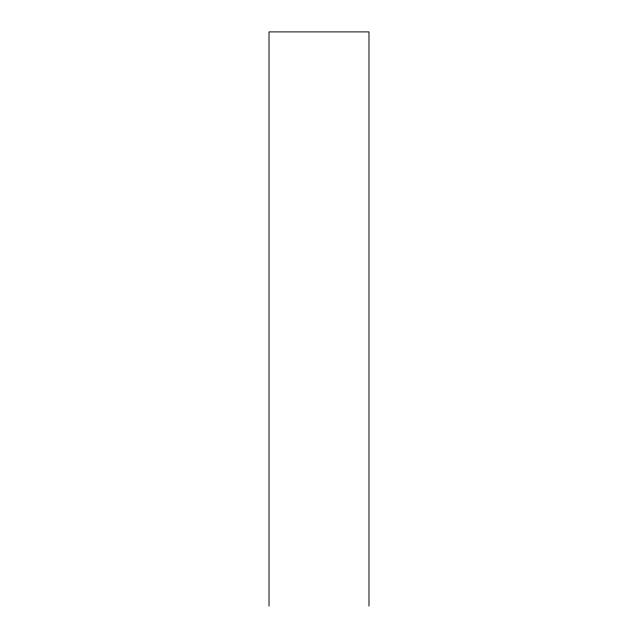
<?xml version="1.0" encoding="UTF-8"?>
<svg xmlns="http://www.w3.org/2000/svg" width="638" height="638" viewBox="0 0 638 638"><rect width="100%" height="100%" fill="white"/><g stroke="black" fill="none" stroke-linecap="round" stroke-linejoin="round"><path stroke-width="0.96" d="M368.979 606.1L368.979 31.9L269.021 31.9L269.021 606.1"/></g></svg>
